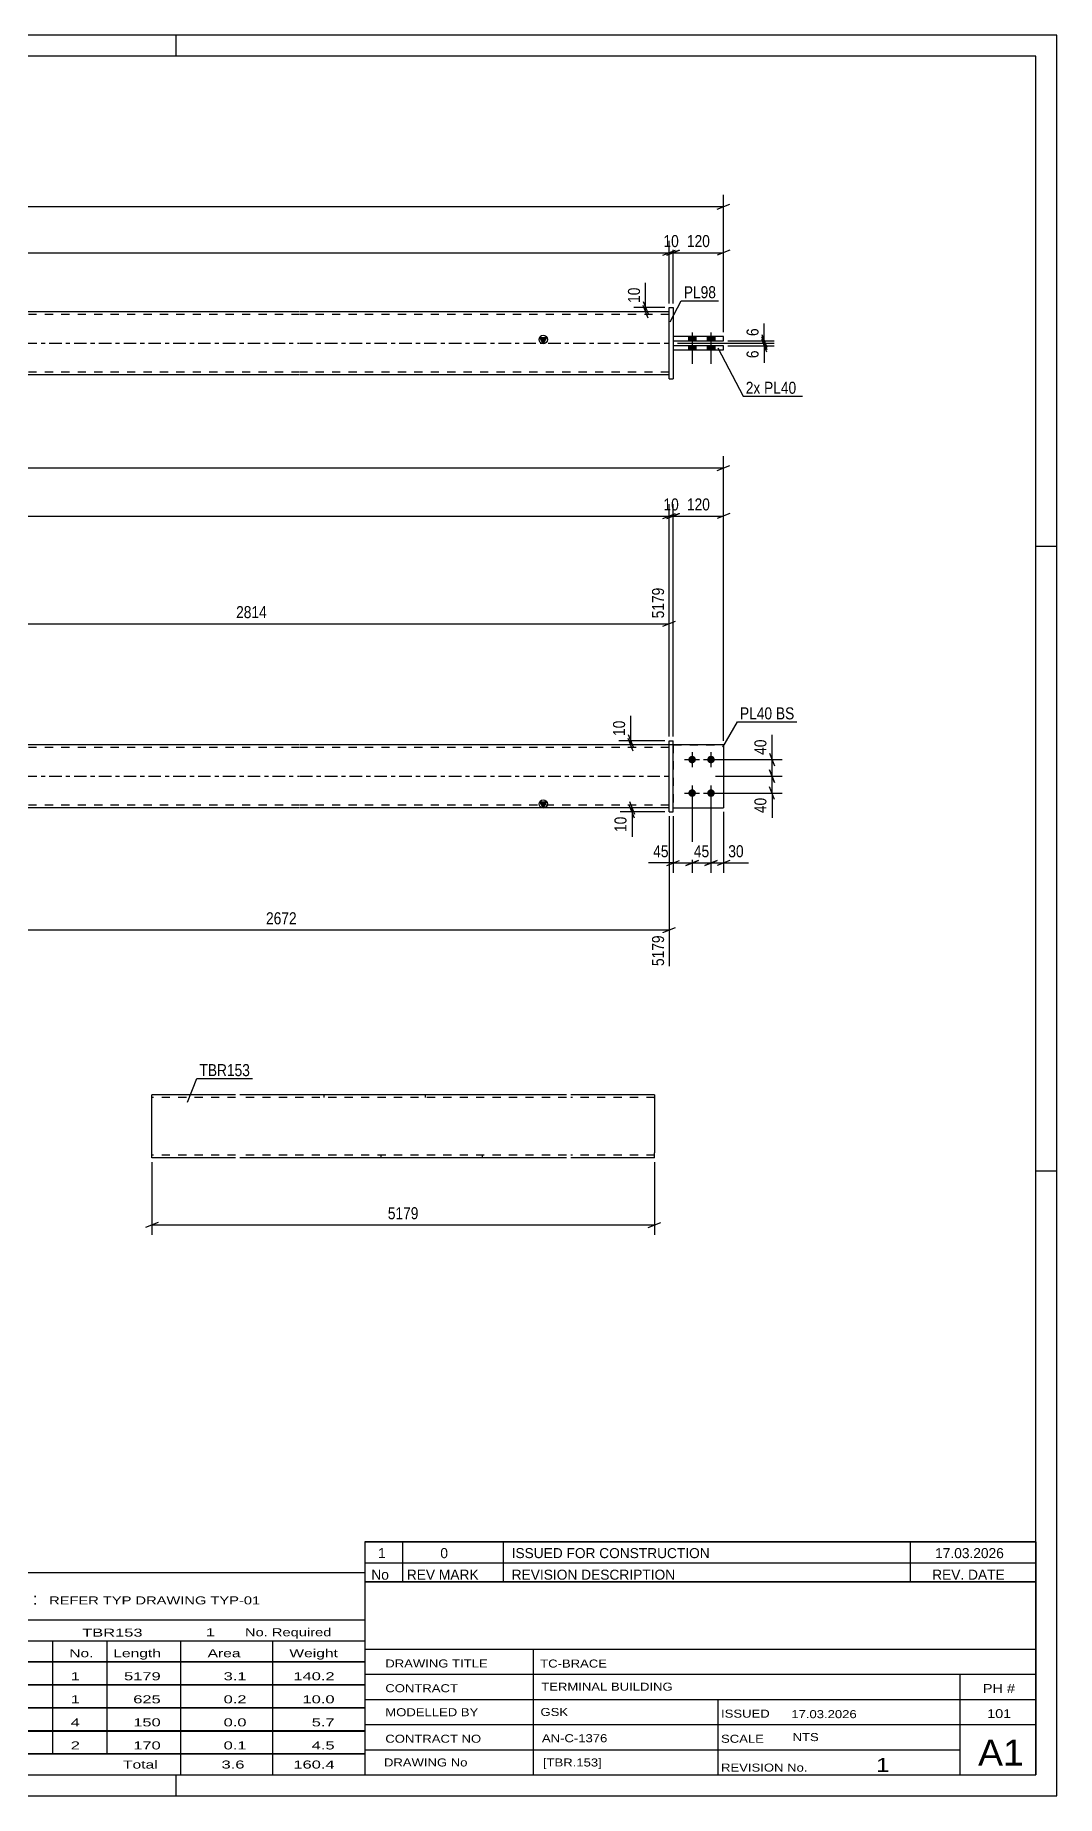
# Model space of a CAD drawing. Header units: millimetres. Extents: x 0 to 594, y 0 to 420.
# Drawn here: x 350.4 to 594, y 0 to 420 of the extents above; entities that cross this region are included whole.
import ezdxf

# ---------------------------------------------------------------- set-up
doc = ezdxf.new("R2010")
doc.units = ezdxf.units.MM
doc.linetypes.add('DXK_LINE_DOT2', pattern=[3.9198, 1.9599, -1.9599])
doc.linetypes.add('DXK_LINE_DOT3', pattern=[5.9187, 2.979, -0.9799, 0.9799, -0.9799])
doc.styles.add('Arial Narrow', font='ARIALN.TTF', dxfattribs={"height": 0.2})

# ---------------------------------------------------------------- blocks, each defined once
blk = doc.blocks.new('Unknown-580574963-1131')
at = {"color": 5, "linetype": 'Continuous'}
for p, q in [((594, 420), (0, 420)), ((384, 415), (384, 420)), ((594, 0), (594, 420)), ((589, 415), (5, 415)), ((589, 5), (589, 415)), ((594, 298), (589, 298)), ((594, 149), (589, 149)), ((5, 5), (589, 5)), ((384, 0), (384, 5)), ((0, 0), (594, 0))]:
    blk.add_line(p, q, dxfattribs=at)
blk = doc.blocks.new('Bolt-580574963-1684 - 1678')
at = {"linetype": 'Continuous'}
for points in [[(507.04, 248.1), (507.23, 248.08), (507.41, 248.02), (507.57, 247.93), (507.71, 247.8), (507.82, 247.65), (507.9, 247.48), (507.94, 247.3), (507.94, 247.11), (507.9, 246.92), (507.82, 246.75), (507.71, 246.6), (507.57, 246.47), (507.41, 246.38), (507.23, 246.32), (507.04, 246.3), (506.86, 246.32), (506.68, 246.38), (506.51, 246.47), (506.37, 246.6), (506.26, 246.75), (506.19, 246.92), (506.15, 247.11), (506.15, 247.3), (506.19, 247.48), (506.26, 247.65), (506.37, 247.8), (506.51, 247.93), (506.68, 248.02), (506.86, 248.08)], [(511.54, 248.1), (511.73, 248.08), (511.91, 248.02), (512.07, 247.93), (512.21, 247.8), (512.32, 247.65), (512.4, 247.48), (512.44, 247.3), (512.44, 247.11), (512.4, 246.92), (512.32, 246.75), (512.21, 246.6), (512.07, 246.47), (511.91, 246.38), (511.73, 246.32), (511.54, 246.3), (511.36, 246.32), (511.18, 246.38), (511.01, 246.47), (510.87, 246.6), (510.76, 246.75), (510.69, 246.92), (510.65, 247.11), (510.65, 247.3), (510.69, 247.48), (510.76, 247.65), (510.87, 247.8), (511.01, 247.93), (511.18, 248.02), (511.36, 248.08)], [(507.04, 240.1), (507.23, 240.08), (507.41, 240.02), (507.57, 239.93), (507.71, 239.8), (507.82, 239.65), (507.9, 239.48), (507.94, 239.3), (507.94, 239.11), (507.9, 238.92), (507.82, 238.75), (507.71, 238.6), (507.57, 238.47), (507.41, 238.38), (507.23, 238.32), (507.04, 238.3), (506.86, 238.32), (506.68, 238.38), (506.51, 238.47), (506.37, 238.6), (506.26, 238.75), (506.19, 238.92), (506.15, 239.11), (506.15, 239.3), (506.19, 239.48), (506.26, 239.65), (506.37, 239.8), (506.51, 239.93), (506.68, 240.02), (506.86, 240.08)], [(511.54, 240.1), (511.73, 240.08), (511.91, 240.02), (512.07, 239.93), (512.21, 239.8), (512.32, 239.65), (512.4, 239.48), (512.44, 239.3), (512.44, 239.11), (512.4, 238.92), (512.32, 238.75), (512.21, 238.6), (512.07, 238.47), (511.91, 238.38), (511.73, 238.32), (511.54, 238.3), (511.36, 238.32), (511.18, 238.38), (511.01, 238.47), (510.87, 238.6), (510.76, 238.75), (510.69, 238.92), (510.65, 239.11), (510.65, 239.3), (510.69, 239.48), (510.76, 239.65), (510.87, 239.8), (511.01, 239.93), (511.18, 240.02), (511.36, 240.08)]]:
    blk.add_hatch(color=1, dxfattribs=at).paths.add_polyline_path(points)
at = {"color": 1, "linetype": 'Continuous'}
for p, q in [((507.04, 249), (507.04, 245.4)), ((511.54, 249), (511.54, 245.4)), ((505.24, 247.2), (508.84, 247.2)), ((509.74, 247.2), (513.34, 247.2)), ((507.04, 241), (507.04, 237.4)), ((511.54, 241), (511.54, 237.4)), ((505.24, 239.2), (508.84, 239.2)), ((509.74, 239.2), (513.34, 239.2))]:
    blk.add_line(p, q, dxfattribs=at)
blk = doc.blocks.new('Part-580574963-1705 - 1678')
at = {"color": 2, "linetype": 'Continuous'}
for p, q in [((501.54, 251.7), (502.54, 251.7)), ((501.54, 234.7), (501.54, 251.7)), ((502.54, 234.7), (502.54, 251.7)), ((501.54, 234.7), (501.54, 234.7)), ((501.54, 234.7), (502.54, 234.7))]:
    blk.add_line(p, q, dxfattribs=at)
at = {"color": 7, "linetype": 'DXK_LINE_DOT2'}
for p, q in [((501.54, 251.7), (502.54, 251.7)), ((501.54, 234.7), (502.54, 234.7))]:
    blk.add_line(p, q, dxfattribs=at)
blk = doc.blocks.new('Part-580574963-1710 - 1678')
at = {"color": 7, "linetype": 'DXK_LINE_DOT2'}
for p, q in [((502.54, 250.7), (514.54, 250.7)), ((514.54, 250.7), (502.54, 250.7)), ((502.54, 250.7), (502.54, 250.7)), ((502.54, 250.7), (502.54, 235.7)), ((514.54, 250.7), (514.54, 250.7)), ((514.54, 250.7), (514.54, 235.7)), ((502.54, 235.7), (514.54, 235.7)), ((502.54, 235.7), (514.54, 235.7))]:
    blk.add_line(p, q, dxfattribs=at)
blk = doc.blocks.new('Part-580574963-1715 - 1678')
at = {"color": 2, "linetype": 'Continuous'}
for p, q in [((514.54, 250.7), (502.54, 250.7)), ((514.54, 250.7), (514.54, 250.7)), ((514.54, 250.7), (514.54, 235.7)), ((502.54, 235.7), (514.54, 235.7))]:
    blk.add_line(p, q, dxfattribs=at)
at = {"color": 7, "linetype": 'DXK_LINE_DOT2'}
for p, q in [((502.54, 250.7), (514.54, 250.7)), ((502.54, 250.7), (502.54, 250.7)), ((502.54, 250.7), (502.54, 235.7)), ((502.54, 235.7), (514.54, 235.7))]:
    blk.add_line(p, q, dxfattribs=at)
blk = doc.blocks.new('Part-580574963-1720 - 1678')
at = {"linetype": 'Continuous'}
blk.add_hatch(color=2, dxfattribs=at).paths.add_polyline_path([(471.54, 235.7), (470.74, 237.1), (472.34, 237.1)])
at = {"color": 2, "linetype": 'Continuous'}
for p, q in [((181.99, 250.7), (93.99, 250.7)), ((413.44, 250.7), (182.09, 250.7)), ((501.54, 250.7), (413.54, 250.7)), ((181.99, 235.7), (93.99, 235.7)), ((413.44, 235.7), (182.09, 235.7)), ((501.54, 235.7), (413.54, 235.7)), ((471.54, 235.7), (470.74, 237.1)), ((470.74, 237.1), (472.34, 237.1)), ((472.34, 237.1), (471.54, 235.7))]:
    blk.add_line(p, q, dxfattribs=at)
at = {"color": 7, "linetype": 'DXK_LINE_DOT2'}
for p, q in [((93.99, 250.7), (93.99, 235.7)), ((181.99, 250.1), (93.99, 250.1)), ((413.44, 250.1), (182.09, 250.1)), ((278.82, 250.7), (278.82, 250.1)), ((303.04, 250.7), (303.04, 250.1)), ((501.54, 250.1), (413.54, 250.1)), ((501.54, 235.7), (501.54, 250.7)), ((181.99, 236.3), (93.99, 236.3)), ((413.44, 236.3), (182.09, 236.3)), ((292.5, 235.7), (292.5, 236.3)), ((316.72, 235.7), (316.72, 236.3)), ((501.54, 236.3), (413.54, 236.3))]:
    blk.add_line(p, q, dxfattribs=at)
at = {"color": 7, "linetype": 'DXK_LINE_DOT3'}
for p, q in [((93.99, 243.2), (181.99, 243.2)), ((182.09, 243.2), (413.44, 243.2)), ((413.54, 243.2), (501.54, 243.2))]:
    blk.add_line(p, q, dxfattribs=at)
at = {"color": 2, "linetype": 'Continuous'}
blk.add_circle((471.54, 236.6), 1, dxfattribs=at)
blk = doc.blocks.new('Part-580574963-1396 - 1368')
at = {"color": 2, "linetype": 'Continuous'}
for p, q in [((514.54, 348.12), (502.54, 348.12)), ((502.54, 347.12), (514.54, 347.12)), ((514.54, 347.11), (514.54, 348.12))]:
    blk.add_line(p, q, dxfattribs=at)
at = {"color": 7, "linetype": 'DXK_LINE_DOT2'}
for p, q in [((502.54, 348.12), (502.54, 347.11)), ((514.54, 348.11), (502.54, 348.11)), ((502.54, 347.11), (514.54, 347.11))]:
    blk.add_line(p, q, dxfattribs=at)
blk = doc.blocks.new('Part-580574963-1401 - 1368')
at = {"color": 2, "linetype": 'Continuous'}
for p, q in [((514.54, 345.92), (502.54, 345.92)), ((502.54, 344.92), (514.54, 344.92)), ((514.54, 344.91), (514.54, 345.92))]:
    blk.add_line(p, q, dxfattribs=at)
at = {"color": 7, "linetype": 'DXK_LINE_DOT2'}
for p, q in [((502.54, 345.92), (502.54, 344.91)), ((514.54, 345.91), (502.54, 345.91)), ((502.54, 344.91), (514.54, 344.91))]:
    blk.add_line(p, q, dxfattribs=at)
blk = doc.blocks.new('Part-580574963-1416 - 1368')
at = {"linetype": 'Continuous'}
blk.add_hatch(color=2, dxfattribs=at).paths.add_polyline_path([(471.54, 346.51), (470.74, 347.91), (472.34, 347.91)])
at = {"color": 2, "linetype": 'Continuous'}
for p, q in [((181.99, 354.01), (93.99, 354.01)), ((413.44, 354.01), (182.09, 354.01)), ((501.54, 354.01), (413.54, 354.01)), ((278.82, 347.12), (278.82, 347.22)), ((278.82, 347.22), (278.82, 347.22)), ((278.82, 347.22), (303.04, 347.22)), ((278.82, 345.92), (278.82, 345.82)), ((278.82, 345.82), (303.04, 345.82)), ((292.5, 347.21), (292.5, 347.12)), ((292.5, 345.81), (292.5, 345.92)), ((303.04, 347.22), (303.04, 345.82)), ((471.54, 346.51), (470.74, 347.91)), ((470.74, 347.91), (472.34, 347.91)), ((472.34, 347.91), (471.54, 346.51)), ((181.99, 339.01), (93.99, 339.01)), ((413.44, 339.01), (182.09, 339.01)), ((501.54, 339.01), (413.54, 339.01))]:
    blk.add_line(p, q, dxfattribs=at)
at = {"color": 7, "linetype": 'DXK_LINE_DOT2'}
for p, q in [((93.99, 339.01), (93.99, 354.01)), ((181.99, 353.41), (93.99, 353.41)), ((413.44, 353.41), (182.09, 353.41)), ((501.54, 353.41), (413.54, 353.41)), ((501.54, 339.01), (501.54, 354.01)), ((278.82, 345.92), (278.82, 347.22)), ((278.82, 347.22), (303.04, 347.22)), ((278.82, 345.82), (303.04, 345.82)), ((292.5, 347.21), (316.72, 347.21)), ((292.5, 347.21), (292.5, 347.21)), ((292.5, 347.21), (316.72, 347.21)), ((292.5, 347.12), (292.5, 347.21)), ((292.5, 345.92), (292.5, 347.12)), ((292.5, 345.81), (292.5, 345.81)), ((292.5, 345.81), (292.5, 345.81)), ((316.72, 345.81), (292.5, 345.81)), ((292.5, 345.81), (316.72, 345.81)), ((316.72, 347.21), (316.72, 345.81)), ((181.99, 339.61), (93.99, 339.61)), ((413.44, 339.61), (182.09, 339.61)), ((501.54, 339.61), (413.54, 339.61))]:
    blk.add_line(p, q, dxfattribs=at)
at = {"color": 7, "linetype": 'DXK_LINE_DOT3'}
for p, q in [((93.99, 346.51), (181.99, 346.51)), ((182.09, 346.51), (413.44, 346.51)), ((413.54, 346.51), (501.54, 346.51))]:
    blk.add_line(p, q, dxfattribs=at)
at = {"color": 2, "linetype": 'Continuous'}
blk.add_circle((471.54, 347.41), 1, dxfattribs=at)
blk = doc.blocks.new('Part-580574963-1444 - 1368')
at = {"color": 2, "linetype": 'Continuous'}
for p, q in [((501.54, 355.01), (501.54, 355.02)), ((501.54, 338.02), (501.54, 355.02)), ((501.54, 355.02), (502.54, 355.02)), ((502.54, 355.01), (502.54, 355.02)), ((502.54, 355.02), (502.54, 338.02)), ((501.54, 338.02), (502.54, 338.02)), ((501.54, 338.01), (501.54, 338.02)), ((502.54, 338.01), (502.54, 338.02))]:
    blk.add_line(p, q, dxfattribs=at)
at = {"color": 7, "linetype": 'DXK_LINE_DOT2'}
for p, q in [((501.54, 355.01), (502.54, 355.01)), ((501.54, 338.01), (502.54, 338.01)), ((502.54, 338.02), (502.54, 338.01))]:
    blk.add_line(p, q, dxfattribs=at)
blk = doc.blocks.new('Bolt-580574963-1472 - 1368')
at = {"linetype": 'Continuous'}
for points in [[(507.94, 348.11), (506.14, 348.11), (506.14, 347.11), (507.94, 347.11)], [(507.94, 348.11), (506.14, 348.11), (506.14, 347.11), (507.94, 347.11)], [(507.94, 345.91), (506.14, 345.91), (506.14, 344.91), (507.94, 344.91)], [(507.94, 345.91), (506.14, 345.91), (506.14, 344.91), (507.94, 344.91)], [(512.44, 348.11), (510.64, 348.11), (510.64, 347.11), (512.44, 347.11)], [(512.44, 348.11), (510.64, 348.11), (510.64, 347.11), (512.44, 347.11)], [(512.44, 345.91), (510.64, 345.91), (510.64, 344.91), (512.44, 344.91)], [(512.44, 345.91), (510.64, 345.91), (510.64, 344.91), (512.44, 344.91)]]:
    blk.add_hatch(color=1, dxfattribs=at).paths.add_polyline_path(points)
at = {"color": 1, "linetype": 'Continuous'}
for p, q in [((507.04, 349.11), (507.04, 341.61)), ((507.04, 349.11), (507.04, 341.61)), ((511.54, 349.11), (511.54, 341.61)), ((511.54, 349.11), (511.54, 341.61)), ((506.14, 348.11), (506.14, 347.11)), ((506.14, 348.11), (506.14, 347.11)), ((506.14, 345.91), (506.14, 344.91)), ((506.14, 345.91), (506.14, 344.91)), ((507.94, 348.11), (507.94, 347.11)), ((507.94, 348.11), (507.94, 347.11)), ((507.94, 345.91), (507.94, 344.91)), ((507.94, 345.91), (507.94, 344.91)), ((510.64, 348.11), (510.64, 347.11)), ((510.64, 348.11), (510.64, 347.11)), ((510.64, 345.91), (510.64, 344.91)), ((510.64, 345.91), (510.64, 344.91)), ((512.44, 348.11), (512.44, 347.11)), ((512.44, 348.11), (512.44, 347.11)), ((512.44, 345.91), (512.44, 344.91)), ((512.44, 345.91), (512.44, 344.91))]:
    blk.add_line(p, q, dxfattribs=at)
blk = doc.blocks.new('Part-580574963-2546 - 2538')
at = {"color": 2, "linetype": 'Continuous'}
for p, q in [((398.19, 167.19), (378.19, 167.19)), ((378.19, 152.28), (378.19, 167.19)), ((477.09, 167.19), (399.19, 167.19)), ((498.09, 167.19), (478.09, 167.19)), ((498.09, 167.19), (498.09, 153.39)), ((378.19, 152.19), (378.19, 152.28)), ((398.19, 152.19), (378.19, 152.19)), ((477.09, 152.19), (399.19, 152.19)), ((498.09, 152.19), (478.09, 152.19)), ((498.09, 152.19), (498.09, 153.39))]:
    blk.add_line(p, q, dxfattribs=at)
at = {"color": 7, "linetype": 'DXK_LINE_DOT2'}
for p, q in [((398.19, 166.59), (378.19, 166.59)), ((477.09, 166.59), (399.19, 166.59)), ((419.19, 167.19), (419.19, 166.59)), ((443.41, 167.19), (443.41, 166.59)), ((498.09, 166.59), (478.09, 166.59)), ((498.09, 166.59), (498.09, 166.54)), ((498.09, 166.54), (498.09, 166.59)), ((498.09, 166.45), (498.09, 166.54)), ((498.09, 166.54), (498.09, 166.45)), ((378.19, 152.79), (378.19, 152.83)), ((398.19, 152.79), (378.19, 152.79)), ((477.09, 152.79), (399.19, 152.79)), ((432.87, 152.19), (432.87, 152.79)), ((457.09, 152.19), (457.09, 152.79)), ((498.09, 152.79), (478.09, 152.79)), ((498.09, 152.83), (498.09, 153.16)), ((498.09, 152.79), (498.09, 152.83))]:
    blk.add_line(p, q, dxfattribs=at)
blk = doc.blocks.new('StraightDimension-580574963-2042 - 1678')
at = {"color": 7, "linetype": 'Continuous'}
for p, q in [((501.54, 252.7), (501.54, 308.13)), ((502.54, 252.7), (502.54, 308.13)), ((500.04, 304.68), (503.04, 305.88)), ((504.04, 305.88), (501.04, 304.68)), ((501.54, 305.28), (502.54, 305.28))]:
    blk.add_line(p, q, dxfattribs=at)
at = {"color": 0}
blk.add_wipeout([(504.47, 306.03), (504.47, 310.23), (499.61, 310.23), (499.61, 306.03)], dxfattribs=at)
at = {"color": 3, "style": 'Arial Narrow'}
blk.add_text('10', height=2.863, dxfattribs=at).set_placement((500.21, 306.63))
blk = doc.blocks.new('StraightDimension-580574963-1945 - 1678')
at = {"color": 7, "linetype": 'Continuous'}
for p, q in [((507.04, 238.2), (507.04, 220.15)), ((502.54, 233.7), (502.54, 220.15)), ((501.04, 221.95), (504.04, 223.15)), ((508.54, 223.15), (505.54, 221.95)), ((502.54, 222.55), (507.04, 222.55))]:
    blk.add_line(p, q, dxfattribs=at)
at = {"color": 0}
blk.add_wipeout([(502.02, 223.3), (502.02, 227.5), (497.16, 227.5), (497.16, 223.3)], dxfattribs=at)
at = {"color": 7, "linetype": 'Continuous'}
blk.add_line((502.54, 222.55), (496.64, 222.55), dxfattribs=at)
blk.add_line((502.54, 222.55), (496.64, 222.55), dxfattribs=at)
at = {"color": 3, "style": 'Arial Narrow'}
blk.add_text('45', height=2.863, dxfattribs=at).set_placement((497.76, 223.9))
blk = doc.blocks.new('StraightDimension-580574963-2004 - 1678')
at = {"color": 7, "linetype": 'Continuous'}
for p, q in [((525.5, 244.72), (526.7, 241.72)), ((512.62, 243.22), (528.5, 243.22)), ((526.7, 237.7), (525.5, 240.7)), ((526.1, 239.2), (526.1, 243.22)), ((512.54, 239.2), (528.5, 239.2))]:
    blk.add_line(p, q, dxfattribs=at)
at = {"color": 0}
blk.add_wipeout([(525.35, 238.68), (521.15, 238.68), (521.15, 233.82), (525.35, 233.82)], dxfattribs=at)
at = {"color": 7, "linetype": 'Continuous'}
blk.add_line((526.1, 239.2), (526.1, 233.29), dxfattribs=at)
blk.add_line((526.1, 239.2), (526.1, 233.29), dxfattribs=at)
at = {"color": 3, "style": 'Arial Narrow'}
blk.add_text('40', height=2.863, rotation=90.0002, dxfattribs=at).set_placement((524.75, 234.42))
blk = doc.blocks.new('StraightDimension-580574963-1736 - 1678')
at = {"color": 7, "linetype": 'Continuous'}
for p, q in [((80.99, 251.7), (80.99, 319.61)), ((514.54, 251.7), (514.54, 319.61)), ((82.49, 317.36), (79.49, 316.16)), ((80.99, 316.76), (514.54, 316.76)), ((513.04, 316.16), (516.04, 317.36))]:
    blk.add_line(p, q, dxfattribs=at)
at = {"color": 0}
blk.add_wipeout([(302.02, 317.51), (302.02, 321.71), (293.51, 321.71), (293.51, 317.51)], dxfattribs=at)
at = {"color": 3, "style": 'Arial Narrow'}
blk.add_text('5439', height=2.863, dxfattribs=at).set_placement((294.11, 318.11))
blk = doc.blocks.new('StraightDimension-580574963-2047 - 1678')
at = {"color": 7, "linetype": 'Continuous'}
for p, q in [((92.99, 252.7), (92.99, 308.13)), ((501.54, 252.7), (501.54, 308.13)), ((94.49, 305.88), (91.49, 304.68)), ((92.99, 305.28), (501.54, 305.28)), ((500.04, 304.68), (503.04, 305.88))]:
    blk.add_line(p, q, dxfattribs=at)
at = {"color": 0}
blk.add_wipeout([(301.52, 306.03), (301.52, 310.23), (293.01, 310.23), (293.01, 306.03)], dxfattribs=at)
at = {"color": 3, "style": 'Arial Narrow'}
blk.add_text('5189', height=2.863, dxfattribs=at).set_placement((293.61, 306.63))
blk = doc.blocks.new('StraightDimension-580574963-1798 - 1678')
at = {"color": 7, "linetype": 'Continuous'}
for p, q in [((302.37, 251.7), (302.37, 288.21)), ((501.54, 252.7), (501.54, 288.21)), ((303.87, 280.19), (300.87, 278.99)), ((302.37, 279.59), (501.54, 279.59)), ((500.04, 278.99), (503.04, 280.19))]:
    blk.add_line(p, q, dxfattribs=at)
at = {"color": 0, "linetype": 'Continuous'}
blk.add_wipeout([(500.94, 288.81), (496.74, 288.81), (496.74, 280.29), (500.94, 280.29)], dxfattribs=at)
at = {"color": 0}
blk.add_wipeout([(406.21, 280.34), (406.21, 284.54), (397.7, 284.54), (397.7, 280.34)], dxfattribs=at)
at = {"color": 3, "linetype": 'Continuous', "style": 'Arial Narrow'}
blk.add_text('5179', height=2.863, rotation=90.0002, dxfattribs=at).set_placement((500.34, 280.89))
at = {"color": 3, "style": 'Arial Narrow'}
blk.add_text('2814', height=2.863, dxfattribs=at).set_placement((398.3, 280.94))
blk = doc.blocks.new('StraightDimension-580574963-1955 - 1678')
at = {"color": 7, "linetype": 'Continuous'}
for p, q in [((507.04, 238.2), (507.04, 220.15)), ((511.54, 238.2), (511.54, 220.15)), ((505.54, 221.95), (508.54, 223.15)), ((513.04, 223.15), (510.04, 221.95)), ((507.04, 222.55), (511.54, 222.55))]:
    blk.add_line(p, q, dxfattribs=at)
at = {"color": 0}
blk.add_wipeout([(511.72, 223.3), (511.72, 227.5), (506.86, 227.5), (506.86, 223.3)], dxfattribs=at)
at = {"color": 3, "style": 'Arial Narrow'}
blk.add_text('45', height=2.863, dxfattribs=at).set_placement((507.46, 223.9))
blk = doc.blocks.new('StraightDimension-580574963-1878 - 1678')
at = {"color": 7, "linetype": 'Continuous'}
for p, q in [((316.62, 234.7), (316.62, 197.94)), ((501.54, 233.7), (501.54, 197.94)), ((318.12, 207.15), (315.12, 205.95)), ((316.62, 206.55), (501.54, 206.55)), ((500.04, 205.95), (503.04, 207.15))]:
    blk.add_line(p, q, dxfattribs=at)
at = {"color": 0}
blk.add_wipeout([(413.34, 207.3), (413.34, 211.5), (404.83, 211.5), (404.83, 207.3)], dxfattribs=at)
at = {"color": 0, "linetype": 'Continuous'}
blk.add_wipeout([(500.94, 205.85), (496.74, 205.85), (496.74, 197.34), (500.94, 197.34)], dxfattribs=at)
at = {"color": 3, "style": 'Arial Narrow'}
blk.add_text('2672', height=2.863, dxfattribs=at).set_placement((405.43, 207.9))
at = {"color": 3, "linetype": 'Continuous', "style": 'Arial Narrow'}
blk.add_text('5179', height=2.863, rotation=90.0002, dxfattribs=at).set_placement((500.34, 197.94))
blk = doc.blocks.new('StraightDimension-580574963-1936 - 1678')
at = {"color": 7, "linetype": 'Continuous'}
for p, q in [((500.54, 235.7), (489.89, 235.7)), ((492.14, 237.2), (493.34, 234.2)), ((493.34, 233.2), (492.14, 236.2)), ((492.74, 234.7), (492.74, 235.7)), ((500.54, 234.7), (489.89, 234.7))]:
    blk.add_line(p, q, dxfattribs=at)
at = {"color": 0}
blk.add_wipeout([(491.99, 234.18), (487.79, 234.18), (487.79, 229.32), (491.99, 229.32)], dxfattribs=at)
at = {"color": 7, "linetype": 'Continuous'}
blk.add_line((492.74, 234.7), (492.74, 228.8), dxfattribs=at)
blk.add_line((492.74, 234.7), (492.74, 228.8), dxfattribs=at)
at = {"color": 3, "style": 'Arial Narrow'}
blk.add_text('10', height=2.863, rotation=90.0002, dxfattribs=at).set_placement((491.39, 229.92))
blk = doc.blocks.new('StraightDimension-580574963-1965 - 1678')
at = {"color": 7, "linetype": 'Continuous'}
for p, q in [((511.54, 238.2), (511.54, 220.15)), ((514.54, 234.7), (514.54, 220.15)), ((510.04, 221.95), (513.04, 223.15)), ((516.04, 223.15), (513.04, 221.95)), ((511.54, 222.55), (514.54, 222.55))]:
    blk.add_line(p, q, dxfattribs=at)
at = {"color": 0}
blk.add_wipeout([(519.92, 223.3), (519.92, 227.5), (515.07, 227.5), (515.07, 223.3)], dxfattribs=at)
at = {"color": 7, "linetype": 'Continuous'}
blk.add_line((514.54, 222.55), (520.45, 222.55), dxfattribs=at)
blk.add_line((514.54, 222.55), (520.45, 222.55), dxfattribs=at)
at = {"color": 3, "style": 'Arial Narrow'}
blk.add_text('30', height=2.863, dxfattribs=at).set_placement((515.67, 223.9))
blk = doc.blocks.new('StraightDimension-580574963-2014 - 1678')
at = {"color": 7, "linetype": 'Continuous'}
for p, q in [((525.5, 248.7), (526.7, 245.7)), ((512.54, 247.2), (528.5, 247.2)), ((526.7, 241.72), (525.5, 244.72)), ((526.1, 243.22), (526.1, 247.2)), ((512.62, 243.22), (528.5, 243.22))]:
    blk.add_line(p, q, dxfattribs=at)
at = {"color": 0}
blk.add_wipeout([(525.35, 252.58), (521.15, 252.58), (521.15, 247.73), (525.35, 247.73)], dxfattribs=at)
at = {"color": 7, "linetype": 'Continuous'}
blk.add_line((526.1, 247.2), (526.1, 253.11), dxfattribs=at)
blk.add_line((526.1, 247.2), (526.1, 253.11), dxfattribs=at)
at = {"color": 3, "style": 'Arial Narrow'}
blk.add_text('40', height=2.863, rotation=90.0002, dxfattribs=at).set_placement((524.75, 248.33))
blk = doc.blocks.new('StraightDimension-580574963-2027 - 1678')
at = {"color": 7, "linetype": 'Continuous'}
for p, q in [((491.8, 253.2), (493, 250.2)), ((493, 249.22), (491.8, 252.22)), ((500.54, 251.7), (489.55, 251.7)), ((506.74, 250.72), (489.55, 250.72)), ((492.4, 250.72), (492.4, 251.7))]:
    blk.add_line(p, q, dxfattribs=at)
at = {"color": 0}
blk.add_wipeout([(491.65, 257.08), (487.45, 257.08), (487.45, 252.23), (491.65, 252.23)], dxfattribs=at)
at = {"color": 7, "linetype": 'Continuous'}
blk.add_line((492.4, 251.7), (492.4, 257.61), dxfattribs=at)
blk.add_line((492.4, 251.7), (492.4, 257.61), dxfattribs=at)
at = {"color": 3, "style": 'Arial Narrow'}
blk.add_text('10', height=2.863, rotation=90.0002, dxfattribs=at).set_placement((491.05, 252.83))
blk = doc.blocks.new('StraightDimension-580574963-2032 - 1678')
at = {"color": 7, "linetype": 'Continuous'}
for p, q in [((502.54, 252.7), (502.54, 308.13)), ((514.54, 251.7), (514.54, 308.13)), ((501.04, 304.68), (504.04, 305.88)), ((502.54, 305.28), (514.54, 305.28)), ((516.04, 305.88), (513.04, 304.68))]:
    blk.add_line(p, q, dxfattribs=at)
at = {"color": 0}
blk.add_wipeout([(511.89, 306.03), (511.89, 310.23), (505.2, 310.23), (505.2, 306.03)], dxfattribs=at)
at = {"color": 3, "style": 'Arial Narrow'}
blk.add_text('120', height=2.863, dxfattribs=at).set_placement((505.8, 306.63))
blk = doc.blocks.new('StraightDimension-580574963-1561 - 1368')
at = {"color": 7, "linetype": 'Continuous'}
for p, q in [((502.54, 356.01), (502.54, 370.96)), ((514.54, 349.12), (514.54, 370.96)), ((501.04, 367.51), (504.04, 368.71)), ((502.54, 368.11), (514.54, 368.11)), ((516.04, 368.71), (513.04, 367.51))]:
    blk.add_line(p, q, dxfattribs=at)
at = {"color": 0}
blk.add_wipeout([(511.89, 368.86), (511.89, 373.06), (505.2, 373.06), (505.2, 368.86)], dxfattribs=at)
at = {"color": 3, "style": 'Arial Narrow'}
blk.add_text('120', height=2.863, dxfattribs=at).set_placement((505.8, 369.46))
blk = doc.blocks.new('StraightDimension-580574963-1571 - 1368')
at = {"color": 7, "linetype": 'Continuous'}
for p, q in [((501.54, 356.01), (501.54, 370.96)), ((502.54, 356.01), (502.54, 370.96)), ((500.04, 367.51), (503.04, 368.71)), ((504.04, 368.71), (501.04, 367.51)), ((501.54, 368.11), (502.54, 368.11))]:
    blk.add_line(p, q, dxfattribs=at)
at = {"color": 0}
blk.add_wipeout([(504.47, 368.86), (504.47, 373.06), (499.61, 373.06), (499.61, 368.86)], dxfattribs=at)
at = {"color": 3, "style": 'Arial Narrow'}
blk.add_text('10', height=2.863, dxfattribs=at).set_placement((500.21, 369.46))
blk = doc.blocks.new('StraightDimension-580574963-1550 - 1368')
at = {"color": 7, "linetype": 'Continuous'}
for p, q in [((82.49, 379.71), (79.49, 378.51)), ((80.99, 349.11), (80.99, 381.96)), ((80.99, 379.11), (514.54, 379.11)), ((513.04, 378.51), (516.04, 379.71)), ((514.54, 349.12), (514.54, 381.96))]:
    blk.add_line(p, q, dxfattribs=at)
at = {"color": 0}
blk.add_wipeout([(302.02, 379.86), (302.02, 384.06), (293.51, 384.06), (293.51, 379.86)], dxfattribs=at)
at = {"color": 3, "style": 'Arial Narrow'}
blk.add_text('5439', height=2.863, dxfattribs=at).set_placement((294.11, 380.46))
blk = doc.blocks.new('StraightDimension-580574963-1581 - 1368')
at = {"color": 7, "linetype": 'Continuous'}
for p, q in [((93.99, 356.02), (93.99, 370.96)), ((501.54, 356.01), (501.54, 370.96)), ((95.49, 368.71), (92.49, 367.51)), ((93.99, 368.11), (501.54, 368.11)), ((500.04, 367.51), (503.04, 368.71))]:
    blk.add_line(p, q, dxfattribs=at)
at = {"color": 0}
blk.add_wipeout([(302.02, 368.86), (302.02, 373.06), (293.51, 373.06), (293.51, 368.86)], dxfattribs=at)
at = {"color": 3, "style": 'Arial Narrow'}
blk.add_text('5179', height=2.863, dxfattribs=at).set_placement((294.11, 369.46))
blk = doc.blocks.new('StraightDimension-580574963-1612 - 1368')
at = {"color": 7, "linetype": 'Continuous'}
for p, q in [((500.54, 355.01), (493.11, 355.01)), ((500.54, 354.01), (493.11, 354.01)), ((495.36, 356.51), (496.56, 353.51)), ((496.56, 352.51), (495.36, 355.51)), ((495.96, 354.01), (495.96, 355.01))]:
    blk.add_line(p, q, dxfattribs=at)
at = {"color": 0}
blk.add_wipeout([(495.21, 360.4), (491.01, 360.4), (491.01, 355.54), (495.21, 355.54)], dxfattribs=at)
at = {"color": 7, "linetype": 'Continuous'}
blk.add_line((495.96, 355.01), (495.96, 360.92), dxfattribs=at)
blk.add_line((495.96, 355.01), (495.96, 360.92), dxfattribs=at)
at = {"color": 3, "style": 'Arial Narrow'}
blk.add_text('10', height=2.863, rotation=90.0002, dxfattribs=at).set_placement((494.61, 356.14))
blk = doc.blocks.new('StraightDimension-580574963-1623 - 1368')
at = {"color": 7, "linetype": 'Continuous'}
for p, q in [((523.64, 348.62), (524.84, 345.62)), ((503.54, 346.51), (526.64, 346.51)), ((515.54, 347.12), (526.64, 347.12)), ((524.84, 345.01), (523.64, 348.01)), ((524.24, 346.51), (524.24, 347.12))]:
    blk.add_line(p, q, dxfattribs=at)
at = {"color": 0}
blk.add_wipeout([(523.49, 350.67), (519.29, 350.67), (519.29, 347.64), (523.49, 347.64)], dxfattribs=at)
at = {"color": 7, "linetype": 'Continuous'}
blk.add_line((524.24, 347.12), (524.24, 351.19), dxfattribs=at)
blk.add_line((524.24, 347.12), (524.24, 351.19), dxfattribs=at)
at = {"color": 3, "style": 'Arial Narrow'}
blk.add_text('6', height=2.86, rotation=90.0002, dxfattribs=at).set_placement((522.89, 348.24))
blk = doc.blocks.new('StraightDimension-580574963-1632 - 1368')
at = {"color": 7, "linetype": 'Continuous'}
for p, q in [((503.54, 346.51), (526.64, 346.51)), ((515.54, 345.92), (526.64, 345.92)), ((523.64, 348.01), (524.84, 345.01)), ((524.84, 344.42), (523.64, 347.42)), ((524.24, 345.92), (524.24, 346.51))]:
    blk.add_line(p, q, dxfattribs=at)
at = {"color": 0}
blk.add_wipeout([(523.49, 345.39), (519.29, 345.39), (519.29, 342.36), (523.49, 342.36)], dxfattribs=at)
at = {"color": 7, "linetype": 'Continuous'}
blk.add_line((524.24, 345.92), (524.24, 341.84), dxfattribs=at)
blk.add_line((524.24, 345.92), (524.24, 341.84), dxfattribs=at)
at = {"color": 3, "style": 'Arial Narrow'}
blk.add_text('6', height=2.86, rotation=90.0002, dxfattribs=at).set_placement((522.89, 342.96))
blk = doc.blocks.new('StraightDimension-580574963-2552 - 2538')
at = {"color": 7, "linetype": 'Continuous'}
for p, q in [((378.19, 151.19), (378.19, 133.79)), ((498.09, 151.19), (498.09, 133.79)), ((379.69, 136.79), (376.69, 135.59)), ((378.19, 136.19), (498.09, 136.19)), ((496.59, 135.59), (499.59, 136.79))]:
    blk.add_line(p, q, dxfattribs=at)
at = {"color": 0}
blk.add_wipeout([(442.39, 136.94), (442.39, 141.14), (433.88, 141.14), (433.88, 136.94)], dxfattribs=at)
at = {"color": 3, "style": 'Arial Narrow'}
blk.add_text('5179', height=2.863, dxfattribs=at).set_placement((434.48, 137.54))
blk = doc.blocks.new('Unknown-580574963-4432')
at = {"color": 7, "linetype": 'Continuous'}
for p, q in [((269, 53.25), (429, 53.25)), ((269, 42), (269, 53.25)), ((429, 53.25), (429, 42)), ((269, 42), (429, 42)), ((269, 42), (269, 37)), ((429, 42), (429, 37)), ((269, 37), (429, 37)), ((269, 37), (269, 32)), ((293, 37), (293, 32)), ((328.5, 37), (328.5, 32)), ((354.5, 37), (354.5, 32)), ((367.5, 37), (367.5, 32)), ((385, 37), (385, 32)), ((407, 37), (407, 32)), ((429, 37), (429, 32)), ((269, 32), (429, 32)), ((269, 31.95), (269, 26.55)), ((269, 31.95), (429, 31.95)), ((293, 32), (293, 26.5)), ((328.5, 32), (328.5, 26.5)), ((354.5, 32), (354.5, 26.5)), ((367.5, 32), (367.5, 26.5)), ((385, 32), (385, 26.5)), ((407, 32), (407, 26.5)), ((429, 31.95), (429, 26.55)), ((269, 26.55), (429, 26.55)), ((269, 26.45), (269, 21.05)), ((269, 26.45), (429, 26.45)), ((293, 26.5), (293, 21)), ((328.5, 26.5), (328.5, 21)), ((354.5, 26.5), (354.5, 21)), ((367.5, 26.5), (367.5, 21)), ((385, 26.5), (385, 21)), ((407, 26.5), (407, 21)), ((429, 26.45), (429, 21.05)), ((269, 21.05), (429, 21.05)), ((293, 21), (293, 15.5)), ((328.5, 21), (328.5, 15.5)), ((354.5, 21), (354.5, 15.5)), ((367.5, 21), (367.5, 15.5)), ((385, 21), (385, 15.5)), ((407, 21), (407, 15.5)), ((269, 20.95), (269, 15.55)), ((269, 20.95), (429, 20.95)), ((429, 20.95), (429, 15.55)), ((269, 15.55), (429, 15.55)), ((269, 15.45), (269, 10.05)), ((269, 15.45), (429, 15.45)), ((293, 15.5), (293, 10)), ((328.5, 15.5), (328.5, 10)), ((354.5, 15.5), (354.5, 10)), ((367.5, 15.5), (367.5, 10)), ((385, 15.5), (385, 10)), ((407, 15.5), (407, 10)), ((429, 15.45), (429, 10.05)), ((269, 10.05), (429, 10.05)), ((269, 10), (429, 10)), ((269, 10), (269, 5)), ((385, 10), (385, 5)), ((407, 10), (407, 5)), ((429, 10), (429, 5)), ((269, 5), (429, 5))]:
    blk.add_line(p, q, dxfattribs=at)
at = {"color": 7, "style": 'Arial Narrow'}
for s, height, width, p in [('GENERAL NOTES & WELD DETAILS :', 2.8633, 1.4, (270.15, 45.56)), ('REFER TYP DRAWING TYP-01', 1.9089, 1.6, (353.7, 45.66)), ("MATERIAL LIST FOR ASSEMBLY MK'D", 1.9089, 1.6, (270.15, 38.06)), ('TBR153', 1.909, 1.794707, (361.59, 37.97)), ('1', 1.91, 1.794707, (391.08, 38.06)), ('No. Required', 1.9089, 1.6, (400.41, 38.06)), ('Mark', 1.909, 1.7, (270.34, 33)), ('Profile', 1.909, 1.7, (303.41, 33)), ('Material', 1.909, 1.7, (333.54, 33.06)), ('No.', 1.909, 1.7, (358.5, 33.06)), ('Length', 1.909, 1.7, (369, 33.06)), ('Area', 1.909, 1.7, (391.5, 33.06)), ('Weight', 1.909, 1.7, (411, 33.06))]:
    blk.add_text(s, height=height, dxfattribs=dict(at, width=width)).set_placement(p)
at = {"color": 7, "linetype": 'Continuous', "style": 'Arial Narrow'}
for s, height, width, p in [('TBR153', 1.909, 1.794707, (270.5, 27.56)), ('SHS150*6', 1.909, 1.794707, (295, 27.56)), ('E350', 1.909, 1.794707, (334.74, 27.56)), ('1', 1.91, 1.794707, (358.86, 27.56)), ('5179', 1.909, 1.794707, (371.58, 27.56)), ('3.1', 1.909, 1.794707, (395.32, 27.56)), ('140.2', 1.909, 1.794707, (411.96, 27.56)), ('PL305', 1.909, 1.794707, (270.5, 22.06)), ('PL12*170', 1.909, 1.794707, (295, 22.06)), ('E350', 1.909, 1.794707, (334.74, 22.06)), ('1', 1.91, 1.794707, (358.86, 22.06)), ('625', 1.909, 1.794707, (373.77, 22.06)), ('0.2', 1.909, 1.794707, (395.32, 22.06)), ('10.0', 1.909, 1.794707, (414.14, 22.06)), ('PL40', 1.909, 1.794707, (270.5, 16.56)), ('PL10*120', 1.909, 1.794707, (295, 16.56)), ('E350', 1.909, 1.794707, (334.74, 16.56)), ('4', 1.91, 1.794707, (358.86, 16.56)), ('150', 1.909, 1.794707, (373.77, 16.56)), ('0.0', 1.909, 1.794707, (395.32, 16.56)), ('5.7', 1.909, 1.794707, (416.33, 16.56)), ('PL98', 1.909, 1.794707, (270.5, 11.06)), ('PL10*170', 1.909, 1.794707, (295, 11.06)), ('E350', 1.909, 1.794707, (334.74, 11.06)), ('2', 1.91, 1.794707, (358.86, 11.06)), ('170', 1.909, 1.794707, (373.77, 11.06)), ('0.1', 1.909, 1.794707, (395.32, 11.06)), ('4.5', 1.909, 1.794707, (416.33, 11.06)), ('Total', 1.909, 1.7, (371.33, 6.5)), ('3.6', 1.909, 1.794707, (394.83, 6.5)), ('160.4', 1.909, 1.794707, (411.96, 6.5))]:
    blk.add_text(s, height=height, dxfattribs=dict(at, width=width)).set_placement(p)
blk = doc.blocks.new('Unknown-580574963-4430')
at = {"color": 7, "linetype": 'Continuous'}
for p, q in [((429, 51.05), (429, 5)), ((429, 51.05), (589, 51.05)), ((589, 51), (589, 5)), ((429, 35), (589, 35)), ((469.14, 35), (469.14, 5)), ((429, 29), (589, 29)), ((571, 5.05), (571, 29.05)), ((429, 23), (589, 23)), ((513.14, 23), (513.14, 5)), ((429, 17), (589, 17)), ((429, 11), (571, 11)), ((429, 5), (589, 5))]:
    blk.add_line(p, q, dxfattribs=at)
at = {"color": 7, "style": 'Arial Narrow'}
for s, height, width, p in [('DRAWING TITLE', 1.9089, 1.425378, (433.88, 30.61)), ('TC-BRACE', 1.909, 1.425378, (470.81, 30.59)), ('CONTRACT', 1.909, 1.425378, (433.88, 24.71)), ('TERMINAL BUILDING', 1.9089, 1.425378, (471.06, 25.07)), ('MODELLED BY', 1.9089, 1.425378, (433.88, 18.98)), ('GSK', 1.909, 1.425378, (470.88, 19.04)), ('ISSUED', 1.909, 1.425378, (513.94, 18.64)), ('17.03.2026', 1.909, 1.425378, (530.69, 18.52)), ('CONTRACT NO', 1.9089, 1.425378, (433.88, 12.66)), ('AN-C-1376', 1.909, 1.425378, (471.23, 12.78)), ('SCALE', 1.909, 1.425378, (513.94, 12.65)), ('A1', 6.204, 1.25, (575.24, 7.2)), ('DRAWING No', 1.909, 1.425378, (433.56, 7)), ('[TBR.153]', 1.909, 1.425378, (471.46, 6.99)), ('1', 3.34, 1.5, (550.91, 5.68)), ('REVISION No.', 1.9089, 1.425378, (513.94, 5.77))]:
    blk.add_text(s, height=height, dxfattribs=dict(at, width=width)).set_placement(p)
at = {"color": 7, "linetype": 'Continuous', "style": 'Arial Narrow'}
for s, height, width, p in [('PH #', 2.1, 1.42538, (576.4, 24.55)), ('101', 2.1, 1.42538, (577.41, 18.55)), ('NTS', 1.909, 1.425378, (531, 13.05))]:
    blk.add_text(s, height=height, dxfattribs=dict(at, width=width)).set_placement(p)
blk = doc.blocks.new('Unknown-580574963-4431')
at = {"color": 7, "linetype": 'Continuous'}
for p, q in [((429, 60.55), (589, 60.55)), ((589, 60.55), (429, 60.55)), ((429, 60.55), (429, 55.55)), ((438, 60.55), (438, 55.55)), ((462, 60.55), (462, 55.55)), ((559, 60.55), (559, 55.55)), ((589, 60.55), (589, 55.55)), ((429, 55.55), (589, 55.55)), ((429, 55.55), (429, 51.05)), ((429, 55.55), (589, 55.55)), ((438, 55.55), (438, 51.05)), ((462, 55.55), (462, 51.05)), ((559, 55.55), (559, 51.05)), ((589, 55.55), (589, 51.05)), ((589, 51.05), (429, 51.05))]:
    blk.add_line(p, q, dxfattribs=at)
at = {"color": 7, "linetype": 'Continuous', "style": 'Arial Narrow'}
for s, height, width, p in [('1', 2.39, 1.196471, (432.16, 56.7)), ('0', 2.39, 1.196471, (447, 56.7)), ('ISSUED FOR CONSTRUCTION', 2.3861, 1.196471, (464, 56.7)), ('17.03.2026', 2.386, 1.196471, (565, 56.7)), ('No', 2.386, 1.2, (430.54, 51.55)), ('REV MARK', 2.386, 1.2, (439, 51.55)), ('REVISION DESCRIPTION', 2.3861, 1.2, (464, 51.55)), ('REV. DATE', 2.386, 1.2, (564.28, 51.55))]:
    blk.add_text(s, height=height, dxfattribs=dict(at, width=width)).set_placement(p)
blk = doc.blocks.new('MarkSet-580574963-2078 - 1678')
at = {"color": 0}
blk.add_wipeout([(526.12, 256.79), (526.12, 259.79), (518.45, 259.79), (518.45, 256.79)], dxfattribs=at)
blk.add_wipeout([(526.12, 256.79), (526.12, 259.79), (518.45, 259.79), (518.45, 256.79)], dxfattribs=at)
at = {"color": 30, "linetype": 'Continuous'}
blk.add_line((514.35, 250.12), (517.85, 256.19), dxfattribs=at)
at = {"color": 0}
blk.add_wipeout([(531.41, 256.79), (531.41, 259.79), (527.02, 259.79), (527.02, 256.79)], dxfattribs=at)
blk.add_wipeout([(531.41, 256.79), (531.41, 259.79), (527.02, 259.79), (527.02, 256.79)], dxfattribs=at)
at = {"color": 30, "linetype": 'Continuous'}
blk.add_line((517.85, 256.19), (532.01, 256.19), dxfattribs=at)
at = {"color": 3, "style": 'Arial Narrow'}
for s, p in [('PL40', (518.45, 256.79)), ('BS', (527.02, 256.79))]:
    blk.add_text(s, height=2.863, dxfattribs=at).set_placement(p)
blk = doc.blocks.new('Mark-580574963-1440 - 1368')
at = {"color": 0}
blk.add_wipeout([(512.74, 357.26), (512.74, 360.26), (505.06, 360.26), (505.06, 357.26)], dxfattribs=at)
blk.add_wipeout([(512.74, 357.26), (512.74, 360.26), (505.06, 360.26), (505.06, 357.26)], dxfattribs=at)
at = {"color": 30, "linetype": 'Continuous'}
for p, q in [((501.77, 351.59), (504.46, 356.66)), ((504.46, 356.66), (513.34, 356.66))]:
    blk.add_line(p, q, dxfattribs=at)
at = {"color": 3, "style": 'Arial Narrow'}
blk.add_text('PL98', height=2.863, dxfattribs=at).set_placement((505.06, 357.26))
blk = doc.blocks.new('MarkSet-580574963-1663 - 1368')
at = {"color": 0}
blk.add_wipeout([(523.3, 334.46), (523.3, 337.46), (519.83, 337.46), (519.83, 334.46)], dxfattribs=at)
blk.add_wipeout([(523.3, 334.46), (523.3, 337.46), (519.83, 337.46), (519.83, 334.46)], dxfattribs=at)
at = {"color": 30, "linetype": 'Continuous'}
blk.add_line((513.2, 345.43), (519.23, 333.86), dxfattribs=at)
at = {"color": 0}
blk.add_wipeout([(531.88, 334.46), (531.88, 337.46), (524.2, 337.46), (524.2, 334.46)], dxfattribs=at)
blk.add_wipeout([(531.88, 334.46), (531.88, 337.46), (524.2, 337.46), (524.2, 334.46)], dxfattribs=at)
at = {"color": 30, "linetype": 'Continuous'}
blk.add_line((519.23, 333.86), (533.38, 333.86), dxfattribs=at)
at = {"color": 3, "style": 'Arial Narrow'}
for s, p in [('2x', (519.83, 334.46)), ('PL40', (524.2, 334.46))]:
    blk.add_text(s, height=2.863, dxfattribs=at).set_placement(p)
blk = doc.blocks.new('Mark-580574963-2542 - 2538')
at = {"color": 0}
blk.add_wipeout([(401.6, 171.68), (401.6, 174.68), (389.55, 174.68), (389.55, 171.68)], dxfattribs=at)
blk.add_wipeout([(401.6, 171.68), (401.6, 174.68), (389.55, 174.68), (389.55, 171.68)], dxfattribs=at)
at = {"color": 30, "linetype": 'Continuous'}
for p, q in [((386.72, 165.43), (388.95, 171.08)), ((388.95, 171.08), (402.2, 171.08))]:
    blk.add_line(p, q, dxfattribs=at)
at = {"color": 3, "style": 'Arial Narrow'}
blk.add_text('TBR153', height=2.863, dxfattribs=at).set_placement((389.55, 171.68))

msp = doc.modelspace()

# ---------------------------------------------------------------- block references
for name in ['Unknown-580574963-1131', 'Part-580574963-1416 - 1368', 'Part-580574963-1444 - 1368', 'Bolt-580574963-1472 - 1368', 'Part-580574963-1396 - 1368', 'Part-580574963-1401 - 1368', 'Part-580574963-1720 - 1678', 'Part-580574963-1705 - 1678', 'Part-580574963-1710 - 1678', 'Part-580574963-1715 - 1678', 'Bolt-580574963-1684 - 1678', 'Part-580574963-2546 - 2538', 'Unknown-580574963-4431', 'Unknown-580574963-4432', 'Unknown-580574963-4430']:
    msp.add_blockref(name, (0, 0))

# ---------------------------------------------------------------- next in the draw order: block references
for name in ['StraightDimension-580574963-1561 - 1368', 'StraightDimension-580574963-2042 - 1678', 'StraightDimension-580574963-2004 - 1678', 'StraightDimension-580574963-1945 - 1678', 'Mark-580574963-2542 - 2538', 'StraightDimension-580574963-2552 - 2538']:
    msp.add_blockref(name, (0, 0))

# ---------------------------------------------------------------- next in the draw order: block references
for name in ['StraightDimension-580574963-1571 - 1368', 'StraightDimension-580574963-1736 - 1678', 'StraightDimension-580574963-1955 - 1678', 'StraightDimension-580574963-1878 - 1678']:
    msp.add_blockref(name, (0, 0))

# ---------------------------------------------------------------- next in the draw order: block references
for name in ['StraightDimension-580574963-1550 - 1368', 'StraightDimension-580574963-2047 - 1678', 'StraightDimension-580574963-2014 - 1678', 'StraightDimension-580574963-1936 - 1678', 'StraightDimension-580574963-1965 - 1678']:
    msp.add_blockref(name, (0, 0))

# ---------------------------------------------------------------- next in the draw order: block references
for name in ['StraightDimension-580574963-1581 - 1368', 'StraightDimension-580574963-1623 - 1368', 'StraightDimension-580574963-1798 - 1678']:
    msp.add_blockref(name, (0, 0))

# ---------------------------------------------------------------- next in the draw order: block references
for name in ['StraightDimension-580574963-1612 - 1368', 'StraightDimension-580574963-1632 - 1368', 'StraightDimension-580574963-2027 - 1678']:
    msp.add_blockref(name, (0, 0))

# ---------------------------------------------------------------- next in the draw order: block references
for name in ['Mark-580574963-1440 - 1368', 'MarkSet-580574963-1663 - 1368', 'StraightDimension-580574963-2032 - 1678']:
    msp.add_blockref(name, (0, 0))

# ---------------------------------------------------------------- next in the draw order: block references
msp.add_blockref('MarkSet-580574963-2078 - 1678', (0, 0))

doc.saveas('drawing.dxf')
